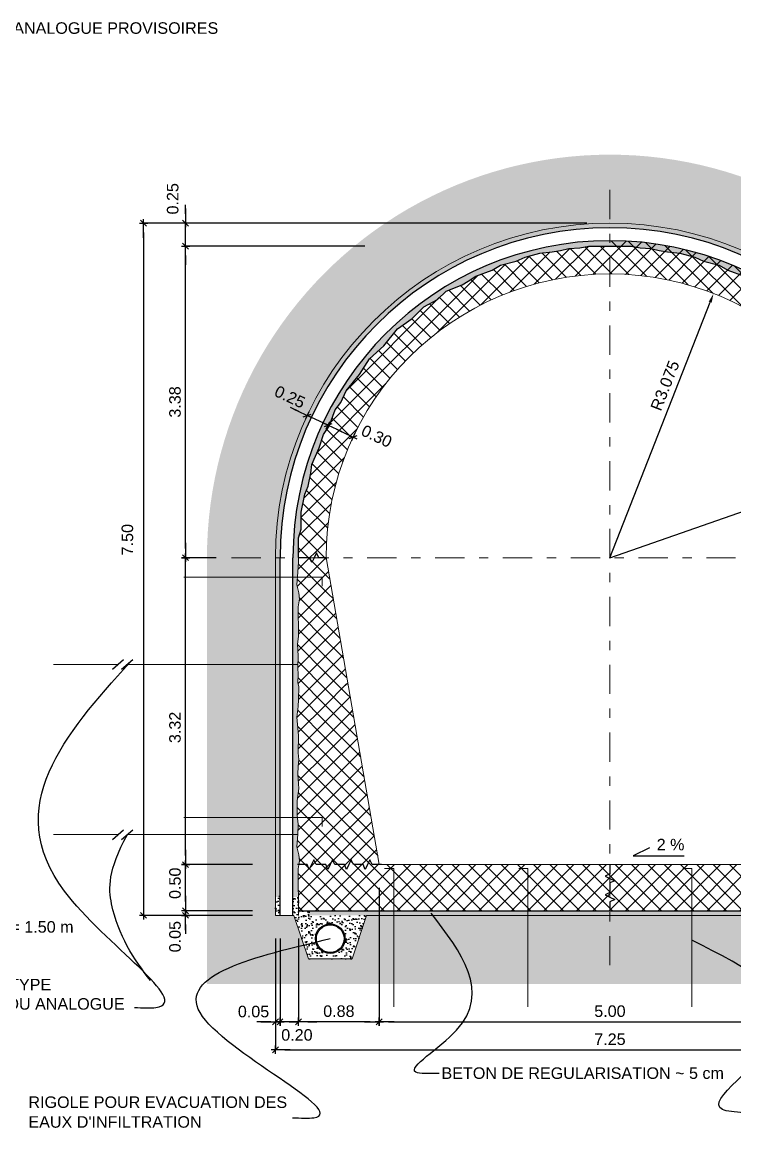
# Model space of a CAD drawing. Extents: x 67 to 63019, y 41 to 109009.
# Drawn here: x 218.21 to 225.94, y 118.81 to 130.79 of the extents above; entities that cross this region are included whole.
import ezdxf
from ezdxf.enums import TextEntityAlignment as Align

# ---------------------------------------------------------------- set-up
doc = ezdxf.new("R2010")
doc.units = 0
doc.header["$MEASUREMENT"] = 0
doc.header["$PDMODE"] = 67
doc.linetypes.add('TRATTOPUNTO2', pattern=[12.7, 6.35, -3.175, 0, -3.175])
for name, color, linetype in [('DIME', 6, 'Continuous'), ('LIN010CO', 2, 'Continuous'), ('LIN018CO', 6, 'Continuous'), ('LIN050CO', 3, 'Continuous'), ('TEXT035', 1, 'Continuous')]:
    doc.layers.add(name, color=color, linetype=linetype)
doc.styles.add('ARIAL', font='arial.ttf')
doc.linetypes.add('ROCCIA', pattern='A,0.25,[130,BERETTA.shx,S=0.1,R=0,X=0,Y=0],-0.2,0.25', length=0.7)
doc.dimstyles.new('50', dxfattribs={"dimscale": 0.5, "dimtxt": 0.25, "dimasz": 0.2, "dimexe": 0, "dimexo": 0.5, "dimgap": 0.1, "dimtad": 1, "dimzin": 4, "dimdsep": 46, "dimtxsty": 'ARIAL', "dimblk1": 'LINE', "dimblk2": 'LINE', "dimsah": 1, "dimcen": 2.5, "dimclrd": 256, "dimclre": 256, "dimclrt": 1, "dimadec": 0, "dimazin": 0, "dimtfac": 1, "dimtmove": 2, "dimatfit": 3, "dimldrblk": 'LINE', "dimfxl": 1, "dimtvp": 1, "dimtolj": 1, "dimtzin": 0, "dimarcsym": 0})
pattern_1 = [(37.50000000000001, (0, 0), (-0.002519734324384326, 0.07707295076052635), [0, -0.0608, 0, -0.068, 0, -0.065]), (7.499999999999999, (0, 0), (0.07079106821070909, 0.1128858426091896), [0, -0.0328, 0, -0.05480000000000001, 0, -0.021]), (327.5, (-0.0492, 0), (0.1245656744700598, 0.000226362141478571), [0, -0.02, 0, -0.07200000000000001, 0, -0.094]), (317.5, (-0.0492, 0), (0.1202450641828917, 0.03510702259736997), [0, -0.01, 0, -0.0472, 0, -0.05400000000000001])]
pattern_2 = [(45, (0, 0), (-0.08838834764831843, 0.08838834764831845), []), (135, (0, 0), (-0.08838834764831845, -0.08838834764831843), [])]

# ---------------------------------------------------------------- blocks, each defined once
blk = doc.blocks.new('LINE')
for p, q in [((-1.60001823273501, 0), (0.4500000000000171, 0)), ((0, 0.4500000000000171), (0, -0.4500000000000171))]:
    blk.add_line(p, q)
at = {"color": 3}
blk.add_line((-0.3181980515162763, -0.3181980515163474), (0.3181980515338978, 0.3181980515339689), dxfattribs=at)
blk = doc.blocks.new('*D26')
at = {"layer": 'Defpoints', "color": 0, "transparency": 16777216}
for p in [(219.985962890033, 124.9882903824102), (221.2938122994058, 124.9882903824102), (220.9601989514768, 121.6632903824163)]:
    blk.add_point(p, dxfattribs=at)
at = {"layer": 'DIME', "lineweight": -2, "transparency": 16777216}
blk.add_line((219.985962890033, 121.7632903824163), (219.985962890033, 124.8882903824102), dxfattribs=at)
at = {"layer": 'DIME', "lineweight": -2, "transparency": 16777216, "xscale": 0.1, "yscale": 0.1, "zscale": 0.1}
for p, rotation in [((219.985962890033, 124.9882903824102), 90), ((219.985962890033, 121.6632903824163), 270)]:
    blk.add_blockref('LINE', p, dxfattribs=dict(at, rotation=rotation))
at = {"layer": 'DIME', "color": 1, "transparency": 16777216, "insert": (219.8720986335527, 123.1497428882528), "char_height": 0.125, "attachment_point": 5, "rotation": 90, "style": 'ARIAL'}
blk.add_mtext('\\A1;3.32', dxfattribs=at)
blk = doc.blocks.new('*D27')
at = {"layer": 'Defpoints', "color": 0, "transparency": 16777216}
for p in [(224.5851989514767, 128.6132903824309), (219.5307786907874, 121.1132903824029), (220.9601989514768, 121.1132903824029)]:
    blk.add_point(p, dxfattribs=at)
at = {"layer": 'DIME', "lineweight": -2, "transparency": 16777216}
for p, q in [((224.3351989514767, 128.6132903824309), (219.5307786907874, 128.6132903824309)), ((219.5307786907874, 128.5132903824309), (219.5307786907874, 121.2132903824028)), ((220.7101989514768, 121.1132903824029), (219.5307786907874, 121.1132903824029))]:
    blk.add_line(p, q, dxfattribs=at)
at = {"layer": 'DIME', "lineweight": -2, "transparency": 16777216, "xscale": 0.1, "yscale": 0.1, "zscale": 0.1}
for p, rotation in [((219.5307786907874, 128.6132903824309), 90), ((219.5307786907874, 121.1132903824029), 270)]:
    blk.add_blockref('LINE', p, dxfattribs=dict(at, rotation=rotation))
at = {"layer": 'DIME', "color": 1, "transparency": 16777216, "insert": (219.3561881373609, 125.1838223997188), "char_height": 0.125, "attachment_point": 5, "rotation": 90, "style": 'ARIAL'}
blk.add_mtext('\\A1;7.50', dxfattribs=at)
blk = doc.blocks.new('*D28')
at = {"layer": 'Defpoints', "color": 0, "transparency": 16777216}
for p in [(220.9601989514768, 121.1632903824025), (219.985962890033, 121.1132903824029), (220.9601989514768, 121.1132903824029)]:
    blk.add_point(p, dxfattribs=at)
at = {"layer": 'DIME', "lineweight": -2, "transparency": 16777216}
for p, q in [((219.985962890033, 121.2632903824025), (219.985962890033, 121.3632903824025)), ((220.7101989514768, 121.1632903824025), (219.985962890033, 121.1632903824025)), ((219.985962890033, 121.1632903824025), (219.985962890033, 121.1132903824029)), ((220.7101989514768, 121.1132903824029), (219.985962890033, 121.1132903824029)), ((219.985962890033, 121.0132903824029), (219.985962890033, 120.9132903824028))]:
    blk.add_line(p, q, dxfattribs=at)
at = {"layer": 'DIME', "lineweight": -2, "transparency": 16777216, "xscale": 0.1, "yscale": 0.1, "zscale": 0.1}
for p, rotation in [((219.985962890033, 121.1632903824025), 270), ((219.985962890033, 121.1132903824029), 90)]:
    blk.add_blockref('LINE', p, dxfattribs=dict(at, rotation=rotation))
at = {"layer": 'DIME', "color": 1, "transparency": 16777216, "insert": (219.8720986335527, 120.8826661306243), "char_height": 0.125, "attachment_point": 5, "rotation": 90, "style": 'ARIAL'}
blk.add_mtext('\\A1;0.05', dxfattribs=at)
blk = doc.blocks.new('*D29')
at = {"layer": 'Defpoints', "color": 0, "transparency": 16777216}
for p in [(219.985962890033, 121.6632903824163), (220.9601989514768, 121.6632903824163), (220.9601989514768, 121.1632903824025)]:
    blk.add_point(p, dxfattribs=at)
at = {"layer": 'DIME', "lineweight": -2, "transparency": 16777216}
for p, q in [((220.7101989514768, 121.6632903824163), (219.985962890033, 121.6632903824163)), ((219.985962890033, 121.2632903824025), (219.985962890033, 121.5632903824163))]:
    blk.add_line(p, q, dxfattribs=at)
at = {"layer": 'DIME', "lineweight": -2, "transparency": 16777216, "xscale": 0.1, "yscale": 0.1, "zscale": 0.1}
for p, rotation in [((219.985962890033, 121.6632903824163), 90), ((219.985962890033, 121.1632903824025), 270)]:
    blk.add_blockref('LINE', p, dxfattribs=dict(at, rotation=rotation))
at = {"layer": 'DIME', "color": 1, "transparency": 16777216, "insert": (219.8720986335527, 121.4608389445217), "char_height": 0.125, "attachment_point": 5, "rotation": 90, "style": 'ARIAL'}
blk.add_mtext('\\A1;0.50', dxfattribs=at)
blk = doc.blocks.new('*D30')
at = {"layer": 'Defpoints', "color": 0, "transparency": 16777216}
for p in [(219.985962890033, 128.3633511093458), (222.1785440604229, 128.3633511093458), (220.5664334586605, 124.9882903824102)]:
    blk.add_point(p, dxfattribs=at)
at = {"layer": 'DIME', "lineweight": -2, "transparency": 16777216}
for p, q in [((221.9285440604229, 128.3633511093458), (219.985962890033, 128.3633511093458)), ((219.985962890033, 125.0882903824102), (219.985962890033, 128.2633511093458)), ((220.3164334586605, 124.9882903824102), (219.985962890033, 124.9882903824102))]:
    blk.add_line(p, q, dxfattribs=at)
at = {"layer": 'DIME', "lineweight": -2, "transparency": 16777216, "xscale": 0.1, "yscale": 0.1, "zscale": 0.1}
for p, rotation in [((219.985962890033, 128.3633511093458), 90), ((219.985962890033, 124.9882903824102), 270)]:
    blk.add_blockref('LINE', p, dxfattribs=dict(at, rotation=rotation))
at = {"layer": 'DIME', "color": 1, "transparency": 16777216, "insert": (219.8720986335527, 126.675820745878), "char_height": 0.125, "attachment_point": 5, "rotation": 90, "style": 'ARIAL'}
blk.add_mtext('\\A1;3.38', dxfattribs=at)
blk = doc.blocks.new('*D31')
at = {"layer": 'Defpoints', "color": 0, "transparency": 16777216}
for p in [(221.530385484209, 126.4231212714904), (221.8019244590773, 126.2955807480186), (221.8019244590775, 126.295580748019)]:
    blk.add_point(p, dxfattribs=at)
at = {"layer": 'DIME', "lineweight": -2, "transparency": 16777216}
blk.add_line((221.620898475832, 126.380607763667), (221.7114114674548, 126.338094255843), dxfattribs=at)
at = {"layer": 'DIME', "lineweight": -2, "transparency": 16777216, "xscale": 0.1, "yscale": 0.1, "zscale": 0.1}
for p, rotation in [((221.5303854842093, 126.423121271491), 154.8407862769283), ((221.8019244590775, 126.295580748019), 334.8407862769283)]:
    blk.add_blockref('LINE', p, dxfattribs=dict(at, rotation=rotation))
at = {"layer": 'DIME', "color": 1, "transparency": 16777216, "insert": (222.0571490026226, 126.304626199603), "char_height": 0.125, "attachment_point": 5, "rotation": 334.84078627692827, "style": 'ARIAL'}
blk.add_mtext('\\A1;0.30', dxfattribs=at)
blk = doc.blocks.new('*D32')
at = {"layer": 'Defpoints', "color": 0, "transparency": 16777216}
for p in [(221.304103005152, 126.5294050410502), (221.3041030051519, 126.5294050410499), (221.530385484208, 126.4231212714903)]:
    blk.add_point(p, dxfattribs=at)
at = {"layer": 'DIME', "lineweight": -2, "transparency": 16777216}
for p, q in [((221.2135900135291, 126.5719185488739), (221.1230770219064, 126.6144320566979)), ((221.5303854842079, 126.4231212714902), (221.3041030051518, 126.5294050410499)), ((221.6208984758307, 126.3806077636662), (221.7114114674534, 126.3380942558423))]:
    blk.add_line(p, q, dxfattribs=at)
at = {"layer": 'DIME', "lineweight": -2, "transparency": 16777216, "xscale": 0.1, "yscale": 0.1, "zscale": 0.1}
for p, rotation in [((221.3041030051518, 126.5294050410499), 334.8407862769283), ((221.5303854842079, 126.4231212714902), 154.8407862769283)]:
    blk.add_blockref('LINE', p, dxfattribs=dict(at, rotation=rotation))
at = {"layer": 'DIME', "color": 1, "transparency": 16777216, "insert": (221.1168138881725, 126.7308092458564), "char_height": 0.125, "attachment_point": 5, "rotation": 334.84078627692827, "style": 'ARIAL'}
blk.add_mtext('\\A1;0.25', dxfattribs=at)
blk = doc.blocks.new('*D33')
at = {"layer": 'Defpoints', "color": 0, "transparency": 16777216}
for p in [(220.9601989514768, 121.1132903824029), (228.2101989514767, 121.1132903824029), (228.2101989514767, 119.6569227144902)]:
    blk.add_point(p, dxfattribs=at)
at = {"layer": 'LIN018CO', "lineweight": -2, "transparency": 16777216}
for p, q in [((220.9601989514768, 120.8632903824029), (220.9601989514768, 119.6569227144902)), ((228.2101989514767, 120.8632903824029), (228.2101989514767, 119.6569227144902)), ((221.0601989514768, 119.6569227144902), (228.1101989514767, 119.6569227144902))]:
    blk.add_line(p, q, dxfattribs=at)
at = {"layer": 'LIN018CO', "lineweight": -2, "transparency": 16777216, "xscale": 0.1, "yscale": 0.1, "zscale": 0.1, "rotation": 180}
blk.add_blockref('LINE', (220.9601989514768, 119.6569227144902), dxfattribs=at)
at = {"layer": 'LIN018CO', "lineweight": -2, "transparency": 16777216, "xscale": 0.1, "yscale": 0.1, "zscale": 0.1}
blk.add_blockref('LINE', (228.2101989514767, 119.6569227144902), dxfattribs=at)
at = {"layer": 'LIN018CO', "color": 1, "lineweight": 0, "transparency": 16777216, "insert": (224.5851989514767, 119.7707443379554), "char_height": 0.125, "attachment_point": 5, "style": 'ARIAL'}
blk.add_mtext('\\A1;7.25', dxfattribs=at)
blk = doc.blocks.new('*D34')
at = {"layer": 'Defpoints', "color": 0, "transparency": 16777216}
for p in [(221.0101989514768, 121.1132903824028), (221.2102041675567, 121.1125681769215), (221.0101989514768, 119.9608666780154)]:
    blk.add_point(p, dxfattribs=at)
at = {"layer": 'DIME', "lineweight": -2, "transparency": 16777216}
for p, q in [((221.0101989514768, 120.8632903824028), (221.0101989514768, 119.9608666780154)), ((220.9101989514768, 119.9608666780154), (220.8101989514768, 119.9608666780154)), ((221.2102041675567, 119.9608666780154), (221.0101989514768, 119.9608666780154)), ((221.3102041675567, 119.9608666780154), (221.4102041675567, 119.9608666780154))]:
    blk.add_line(p, q, dxfattribs=at)
at = {"layer": 'DIME', "lineweight": -2, "transparency": 16777216, "xscale": 0.1, "yscale": 0.1, "zscale": 0.1}
blk.add_blockref('LINE', (221.0101989514768, 119.9608666780154), dxfattribs=at)
at = {"layer": 'DIME', "lineweight": -2, "transparency": 16777216, "xscale": 0.1, "yscale": 0.1, "zscale": 0.1, "rotation": 180}
blk.add_blockref('LINE', (221.2102041675567, 119.9608666780154), dxfattribs=at)
at = {"layer": 'DIME', "color": 1, "transparency": 16777216, "insert": (221.1928723470091, 119.8171492873731), "char_height": 0.125, "attachment_point": 5, "style": 'ARIAL'}
blk.add_mtext('\\A1;0.20', dxfattribs=at)
blk = doc.blocks.new('*D35')
at = {"layer": 'Defpoints', "color": 0, "transparency": 16777216}
for p in [(220.9601989514768, 121.1132903824029), (221.0101989514768, 121.1132903824028), (220.9601989514768, 119.9608666780154)]:
    blk.add_point(p, dxfattribs=at)
at = {"layer": 'DIME', "lineweight": -2, "transparency": 16777216}
for p, q in [((220.9601989514768, 120.8632903824029), (220.9601989514768, 119.9608666780154)), ((220.8601989514768, 119.9608666780154), (220.7601989514768, 119.9608666780154)), ((221.0101989514768, 119.9608666780154), (220.9601989514768, 119.9608666780154)), ((221.1101989514767, 119.9608666780154), (221.2101989514767, 119.9608666780154))]:
    blk.add_line(p, q, dxfattribs=at)
at = {"layer": 'DIME', "lineweight": -2, "transparency": 16777216, "xscale": 0.1, "yscale": 0.1, "zscale": 0.1}
blk.add_blockref('LINE', (220.9601989514768, 119.9608666780154), dxfattribs=at)
at = {"layer": 'DIME', "lineweight": -2, "transparency": 16777216, "xscale": 0.1, "yscale": 0.1, "zscale": 0.1, "rotation": 180}
blk.add_blockref('LINE', (221.0101989514768, 119.9608666780154), dxfattribs=at)
at = {"layer": 'DIME', "color": 1, "transparency": 16777216, "insert": (220.7227641670866, 120.0705074700847), "char_height": 0.125, "attachment_point": 5, "style": 'ARIAL'}
blk.add_mtext('\\A1;0.05', dxfattribs=at)
blk = doc.blocks.new('*D36')
at = {"layer": 'Defpoints', "color": 0, "transparency": 16777216}
for p in [(228.0091623743919, 126.1787102573233), (224.5851989514769, 124.9882903824323)]:
    blk.add_point(p, dxfattribs=at)
at = {"layer": 'DIME', "lineweight": -2, "transparency": 16777216}
blk.add_line((224.5851989514769, 124.9882903824323), (227.9147082110011, 126.1458710883608), dxfattribs=at)
at = {"layer": 'DIME', "transparency": 16777216}
blk.add_solid([(227.9092350161741, 126.1616134489259), (227.9201814058282, 126.1301287277957), (228.0091623743919, 126.1787102573233)], dxfattribs=at)
at = {"layer": 'DIME', "color": 1, "transparency": 16777216, "insert": (226.4187811846148, 125.7570287210373), "char_height": 0.125, "attachment_point": 5, "rotation": 19.171186639742302, "style": 'ARIAL'}
blk.add_mtext('\\A1;R3.625', dxfattribs=at)
blk = doc.blocks.new('*D37')
at = {"layer": 'Defpoints', "color": 0, "transparency": 16777216}
for p in [(225.7085155106217, 127.8507691872346), (224.5851989514768, 124.9882903824322)]:
    blk.add_point(p, dxfattribs=at)
at = {"layer": 'DIME', "lineweight": -2, "transparency": 16777216}
blk.add_line((224.5851989514768, 124.9882903824322), (225.6719848908121, 127.757680445615), dxfattribs=at)
at = {"layer": 'DIME', "transparency": 16777216}
blk.add_solid([(225.6564701005422, 127.7637688822499), (225.6874996810821, 127.7515920089801), (225.7085155106217, 127.8507691872346)], dxfattribs=at)
at = {"layer": 'DIME', "color": 1, "transparency": 16777216, "insert": (225.1819092219017, 126.8531880230969), "char_height": 0.125, "attachment_point": 5, "rotation": 68.57357213134796, "style": 'ARIAL'}
blk.add_mtext('\\A1;R3.075', dxfattribs=at)
blk = doc.blocks.new('*D47')
at = {"layer": 'Defpoints', "color": 0, "transparency": 16777216}
for p in [(219.985962890033, 128.6132903824309), (224.5851989514767, 128.6132903824309), (221.9285440604229, 128.3633511093458)]:
    blk.add_point(p, dxfattribs=at)
at = {"layer": 'DIME', "lineweight": -2, "transparency": 16777216}
for p, q in [((219.985962890033, 128.7132903824309), (219.985962890033, 128.8132903824309)), ((219.985962890033, 128.3633511093458), (219.985962890033, 128.6132903824309)), ((219.985962890033, 128.2633511093458), (219.985962890033, 128.1633511093458))]:
    blk.add_line(p, q, dxfattribs=at)
at = {"layer": 'DIME', "lineweight": -2, "transparency": 16777216, "xscale": 0.1, "yscale": 0.1, "zscale": 0.1}
for p, rotation in [((219.985962890033, 128.6132903824309), 270), ((219.985962890033, 128.3633511093458), 90)]:
    blk.add_blockref('LINE', p, dxfattribs=dict(at, rotation=rotation))
at = {"layer": 'DIME', "color": 1, "transparency": 16777216, "insert": (219.8471412665677, 128.8773026381971), "char_height": 0.125, "attachment_point": 5, "rotation": 90, "style": 'ARIAL'}
blk.add_mtext('\\A1;0.25', dxfattribs=at)
blk = doc.blocks.new('*D55')
at = {"layer": 'Defpoints', "color": 0, "transparency": 16777216}
for p in [(222.085198951211, 121.6632903825445), (227.0851989512382, 121.1132903824031), (227.0851989512382, 119.9608666778918)]:
    blk.add_point(p, dxfattribs=at)
at = {"layer": 'LIN018CO', "lineweight": -2, "transparency": 16777216}
for p, q in [((222.085198951211, 121.4132903825445), (222.085198951211, 119.9608666778918)), ((227.0851989512382, 120.8632903824031), (227.0851989512382, 119.9608666778918)), ((222.185198951211, 119.9608666778918), (226.9851989512382, 119.9608666778918))]:
    blk.add_line(p, q, dxfattribs=at)
at = {"layer": 'LIN018CO', "lineweight": -2, "transparency": 16777216, "xscale": 0.1, "yscale": 0.1, "zscale": 0.1, "rotation": 180}
blk.add_blockref('LINE', (222.085198951211, 119.9608666778918), dxfattribs=at)
at = {"layer": 'LIN018CO', "lineweight": -2, "transparency": 16777216, "xscale": 0.1, "yscale": 0.1, "zscale": 0.1}
blk.add_blockref('LINE', (227.0851989512382, 119.9608666778918), dxfattribs=at)
at = {"layer": 'LIN018CO', "color": 1, "lineweight": 0, "transparency": 16777216, "insert": (224.5851989512246, 120.0746883013571), "char_height": 0.125, "attachment_point": 5, "style": 'ARIAL'}
blk.add_mtext('\\A1;5.00', dxfattribs=at)
blk = doc.blocks.new('*D57')
at = {"layer": 'Defpoints', "color": 0, "transparency": 16777216}
for p in [(221.2102041675567, 121.1125681769215), (222.085198951092, 121.1132903820498), (221.2102041677194, 119.9608666778918)]:
    blk.add_point(p, dxfattribs=at)
at = {"layer": 'LIN018CO', "lineweight": -2, "transparency": 16777216}
for p, q in [((221.210204167592, 120.8625681769215), (221.2102041677194, 119.9608666778918)), ((222.0851989511273, 120.8632903820498), (222.0851989512549, 119.9608666780154)), ((221.9851989512549, 119.9608666780013), (221.3102041677194, 119.9608666779059))]:
    blk.add_line(p, q, dxfattribs=at)
at = {"layer": 'LIN018CO', "lineweight": -2, "transparency": 16777216, "xscale": 0.1, "yscale": 0.1, "zscale": 0.1}
for p, rotation in [((221.2102041677194, 119.9608666778918), 180.0000000080967), ((222.0851989512549, 119.9608666780154), 8.096643355770539e-09)]:
    blk.add_blockref('LINE', p, dxfattribs=dict(at, rotation=rotation))
at = {"layer": 'LIN018CO', "color": 1, "lineweight": 0, "transparency": 16777216, "insert": (221.6477015594711, 120.0746883014188), "char_height": 0.125, "attachment_point": 5, "rotation": 8.09662355263314e-09, "style": 'ARIAL'}
blk.add_mtext('\\A1;0.88', dxfattribs=at)

msp = doc.modelspace()

# ---------------------------------------------------------------- hatches: boundary and pattern name
h = msp.add_hatch()
h.set_pattern_fill('AR-SAND', color=256, scale=0.04, style=0)
h.set_pattern_definition(pattern_1)
edge = h.paths.add_edge_path()
edge.add_line((224.5851989514767, 128.6132903824309), (224.5851989514767, 128.5632903824309))
edge.add_arc((224.5851989514767, 124.9882903824309), 3.574999999999962, 54.77655106562429, 90, ccw=False)
edge.add_spline(control_points=[(226.6471398807917, 127.908739766347), (226.6657746332318, 127.9159475781337), (226.6843366463598, 127.9231876665383), (226.7027759103092, 127.930482222441)], knot_values=[1.541236087669808, 1.541236087669808, 1.541236087669808, 1.541236087669808, 1.587232518013131, 1.587232518013131, 1.587232518013131, 1.587232518013131], degree=3, periodic=0)
edge.add_arc((224.5851989514768, 124.9882903824309), 3.624999999999972, 54.25638921708495, 90.00000000000091)
h.paths.add_polyline_path([(224.5851989514767, 128.5632903824309), (224.5851989514767, 128.6132903824309, 0.4142135623730928), (220.9601989514768, 124.9882903824309), (221.0101989514768, 124.9882903824309, -0.4142135623730974)])
edge = h.paths.add_edge_path()
edge.add_spline(control_points=[(226.7027759103092, 127.930482222441), (226.6843366463598, 127.9231876665383), (226.6657746332318, 127.9159475781337), (226.6471398807917, 127.908739766347)], knot_values=[1.541236087669808, 1.541236087669808, 1.541236087669808, 1.541236087669808, 1.587232518013131, 1.587232518013131, 1.587232518013131, 1.587232518013131], degree=3, periodic=0)
edge.add_arc((224.5851989514767, 124.9882903824309), 3.57499999999996, -5.115907697472721e-13, 54.77655106562429, ccw=False)
edge.add_line((228.1601989514767, 124.9882903824309), (228.2101989514767, 124.9882903824309))
edge.add_arc((224.5851989514767, 124.9882903824309), 3.624999999999972, 0, 54.25638921708446)
h = msp.add_hatch()
h.set_pattern_fill('AR-SAND', color=256, scale=0.04, style=0)
h.set_pattern_definition(pattern_1)
h.paths.add_polyline_path([(224.5851989514767, 128.4232903824309), (224.5851989514767, 128.3633511093458), (224.6960241764688, 128.3657939806945), (224.8140820040599, 128.3657939806945), (224.912044222831, 128.346842539906), (225.0301039129225, 128.3377653277513), (225.1197469991695, 128.3153652865285), (225.2096916830602, 128.3011702407342), (225.3440063665242, 128.2883844752327), (225.5054127529464, 128.2433622665118), (225.6009425049787, 128.2012368730138), (225.7702276883188, 128.1564227069738), (225.8620803944688, 128.1026034854808), (226.0386257209671, 128.0397953442947), (226.1205790439312, 127.9839444832926), (226.1858431955069, 127.9460672617498), (226.3606456173956, 127.8755076660914), (226.4552864371531, 127.7874355812127), (226.6019689070567, 127.7053326057753), (226.7275154571968, 127.5798456504927), (226.8874846556117, 127.4691504648446), (227.0354983082563, 127.2842215655348), (227.1903364287516, 127.1415954788851), (227.2997464021052, 126.9728721614124), (227.4438358938567, 126.7975420733353), (227.5004361220805, 126.6693492121422), (227.5613718276875, 126.5901707259246), (227.6293913031381, 126.4128131880584), (227.6901878228894, 126.3247000141412), (227.7379271704442, 126.1781415812051), (227.815637665047, 125.9969038191794), (227.8276869714984, 125.9045681601473), (227.8552818592292, 125.7620621776645), (227.8922673617421, 125.6767518329838), (227.9303384840326, 125.4826810901996), (227.9330452495339, 125.2960116933294), (227.9590508590977, 125.2035916001408), (227.9602025280675, 124.9882903824309), (228.0201989514767, 124.9882903824309, 0.4142135623730974)])
h.paths.add_polyline_path([(224.5851989514767, 128.4232903824309, 0.4142135623730974), (221.1501989514768, 124.9882903824309), (221.2101953748859, 124.9882903824309), (221.2113470438557, 125.2035916001407), (221.2373526534195, 125.296011693329), (221.2400594189208, 125.4826810901991), (221.2781305412112, 125.6767518329837), (221.3151160437243, 125.7620621776647), (221.3427109314549, 125.9045681601476), (221.3547602379064, 125.9969038191795), (221.4324707325094, 126.1781415812056), (221.480210080064, 126.3247000141413), (221.5410065998153, 126.4128131880586), (221.6090260752659, 126.5901707259247), (221.669961780873, 126.6693492121422), (221.7265620090967, 126.7975420733352), (221.8706515008481, 126.9728721614121), (221.9800614742018, 127.141595478885), (222.134899594697, 127.284221565535), (222.2829132473418, 127.4691504648447), (222.4428824457566, 127.5798456504927), (222.5684289958969, 127.7053326057754), (222.7151114658002, 127.7874355812127), (222.8097522855578, 127.8755076660914), (222.9845547074464, 127.9460672617498), (223.0498188590226, 127.9839444832925), (223.1317721819863, 128.0397953442947), (223.3083175084846, 128.1026034854807), (223.4001702146346, 128.1564227069738), (223.5694553979747, 128.2012368730138), (223.6649851500071, 128.2433622665117), (223.8263915364295, 128.2883844752327), (223.960706219893, 128.3011702407341), (224.0506509037842, 128.3153652865285), (224.1402939900307, 128.3377653277513), (224.2583536801223, 128.346842539906), (224.3563158988933, 128.3657939806945), (224.4743737264854, 128.3657939806945), (224.5851989514767, 128.3633511093458)])
h = msp.add_hatch()
h.set_pattern_fill('AR-SAND', color=256, scale=0.04, style=0)
h.set_pattern_definition([(37.50000000000001, (-0.09999999999999432, 0), (-0.002519734324384326, 0.07707295076052635), [0, -0.0608, 0, -0.068, 0, -0.065]), (7.499999999999999, (-0.09999999999999432, 0), (0.07079106821070909, 0.1128858426091896), [0, -0.0328, 0, -0.05480000000000001, 0, -0.021]), (327.5, (-0.1491999999999943, 0), (0.1245656744700598, 0.0002263621414785799), [0, -0.02, 0, -0.07200000000000001, 0, -0.094]), (317.5, (-0.1491999999999943, 0), (0.1202450641828917, 0.03510702259736997), [0, -0.01, 0, -0.0472, 0, -0.05400000000000001])])
h.paths.add_polyline_path([(221.0101989514767, 124.9882903824309), (220.9601989514768, 124.9882903824309), (220.9601989514768, 123.8330542941809), (221.0101989514768, 123.8330542941809)])
h.paths.add_polyline_path([(220.9601989514768, 123.4218633162022), (221.0101989514768, 123.4218633162022), (221.0101989514768, 123.8330542941809), (220.9601989514768, 123.8330542941809)])
h.paths.add_polyline_path([(221.0101989514768, 123.4218633162022), (220.9601989514768, 123.4218633162022), (220.9601989514768, 123.3218633162022), (221.0101989514768, 123.3218633162022)])
h.paths.add_polyline_path([(221.0101989514768, 123.3218633162022), (220.9601989514768, 123.3218633162022), (220.9601989514768, 121.9882903824072), (221.0101989514768, 121.9882903824079)])
h.paths.add_polyline_path([(221.0101989514768, 121.9882903824079), (220.9601989514768, 121.9882903824072), (220.9601989514768, 121.3132903824229), (221.0101989514768, 121.3132903824229)])
h.paths.add_polyline_path([(221.2022306619418, 121.9931840098539), (221.2078814141338, 122.100530633028), (221.1962464445024, 122.1994115997988), (221.1962464445024, 122.3558822944874), (221.2136804611618, 122.4895234751766), (221.202008663581, 122.6412318736243), (221.2081732670651, 122.7306051777019), (221.2137707748792, 122.8005613635954), (221.2080051399319, 122.8726211218911), (221.2109469632792, 123.0638974016189), (221.1929995794284, 123.2612885876552), (221.200971984014, 123.3218633162022), (221.1501989514768, 123.3218633162022), (221.1501989514767, 121.3132903824229), (221.2101989514768, 121.3132903824229), (221.2080126518016, 121.616000017258), (221.219567948442, 121.7055376445506), (221.2144199848157, 121.7698776553192), (221.1928765565094, 121.8560315233854)])
h.paths.add_polyline_path([(221.2099062169702, 123.4218633162022), (221.1501989514768, 123.4218633162022), (221.1501989514768, 123.3218633162022), (221.200971984014, 123.3218633162022), (221.2081616281782, 123.3764905919406)])
h.paths.add_polyline_path([(221.2149512546589, 123.5900115605282), (221.2035363910343, 123.6375701563555), (221.2075329054589, 123.7194747179151), (221.2037907236093, 123.7980354809873), (221.207535302953, 123.9253137904626), (221.1980877465636, 124.0499841990381), (221.2101989514767, 124.1335566017702), (221.2101989514768, 124.1521911360188), (221.2080126518016, 124.4549007708502), (221.219567948442, 124.5444383981423), (221.2144199848156, 124.6087784089108), (221.1928765565094, 124.6949322769771), (221.2022306619419, 124.8320847634417), (221.2101989514767, 124.9394313866195), (221.2101989514768, 124.9882903824309), (221.1501989514768, 124.9882903824309), (221.1501989514768, 123.4218633162022), (221.2099062169703, 123.4218633162022), (221.2110090096668, 123.4505444066527)])
h = msp.add_hatch()
h.set_pattern_fill('AR-SAND', color=256, scale=0.04, style=0)
h.set_pattern_definition(pattern_1)
h.paths.add_polyline_path([(221.3573599648481, 121.1632903824229), (221.211282316238, 121.1632903824229), (221.2116434378251, 121.1132903824229), (221.357359964848, 121.1132903824229)])
h.paths.add_polyline_path([(221.2099716677369, 121.3447595257718), (221.1501989514768, 121.3447595257718), (221.1501989514768, 121.1132903824229), (221.211643437825, 121.1132903824229)])
h.paths.add_polyline_path([(221.0101989514768, 121.3447595257718), (220.9601989514768, 121.3447595257718), (220.9601989514768, 121.1132903824229), (221.0101989514768, 121.1132903824229)])
h = msp.add_hatch()
h.set_pattern_fill('AR-SAND', color=256, scale=0.04, style=0)
h.set_pattern_definition([(37.50000000000001, (0, -0.2000000000000028), (-0.002519734324384326, 0.07707295076052635), [0, -0.0608, 0, -0.068, 0, -0.065]), (7.499999999999999, (0, -0.2000000000000028), (0.07079106821070909, 0.1128858426091896), [0, -0.0328, 0, -0.05480000000000001, 0, -0.021]), (327.5, (-0.0492, -0.2000000000000028), (0.1245656744700598, 0.000226362141478571), [0, -0.02, 0, -0.07200000000000001, 0, -0.094]), (317.5, (-0.0492, -0.2000000000000028), (0.1202450641828917, 0.03510702259736997), [0, -0.01, 0, -0.0472, 0, -0.05400000000000001])])
h.paths.add_polyline_path([(224.5851989514767, 121.1632903824229), (221.3098378298897, 121.1632903824229), (221.3101989514767, 121.1132903824229), (224.5851989514767, 121.1132903824229)])
h.paths.add_polyline_path([(227.8605600730639, 121.1632903824229), (224.5851989514767, 121.1632903824229), (224.5851989514767, 121.1132903824229), (227.8601989514768, 121.1132903824229)])
h = msp.add_hatch()
h.set_pattern_fill('AR-SAND', color=256, scale=0.04, style=0)
h.set_pattern_definition([(37.50000000000001, (25.99016884839571, -0.2000000000002302), (-0.002519734324384326, 0.07707295076052635), [0, -0.0608, 0, -0.068, 0, -0.065]), (7.499999999999999, (25.99016884839571, -0.2000000000002302), (0.07079106821070909, 0.1128858426091896), [0, -0.0328, 0, -0.05480000000000001, 0, -0.021]), (327.5, (25.9409688483957, -0.2000000000002302), (0.1245656744700598, 0.000226362141478571), [0, -0.02, 0, -0.07200000000000001, 0, -0.094]), (317.5, (25.9409688483957, -0.2000000000002302), (0.1202450641828917, 0.03510702259736997), [0, -0.01, 0, -0.0472, 0, -0.05400000000000001])])
h.paths.add_polyline_path([(221.947675414995, 121.1132903824028), (221.1601989514855, 121.1132903824028), (221.3175998755231, 120.6414495331425), (221.7902744909573, 120.6414495331425)])
h.paths.add_polyline_path([(221.7139371832402, 120.8612951323968, -1), (221.3939371832402, 120.8612951323968, -1)], flags=16)
at = {"layer": 'LIN010CO'}
h = msp.add_hatch(dxfattribs=at)
h.set_pattern_fill('AR-CONC', color=256, scale=0.05, style=0)
h.set_pattern_definition([(50, (0, 0), (0.3586300913003768, -0.03137606749129756), [0.03750000000000001, -0.4125]), (355, (0, 0), (-0.06937566680650001, 0.376096066850006), [0.03, -0.33]), (100.4514, (0.02988584, -0.00261467), (0.2892546908570108, 0.3447197710304768), [0.03187009500000001, -0.350571056]), (46.18420000000001, (0, 0.1), (0.5336205243128223, -0.08275950716450904), [0.05625, -0.61875]), (96.6356, (0.0444683725, 0.0931033465), (0.4673313527743517, 0.4870589354502209), [0.047805144, -0.5258565000000001]), (351.1842, (0, 0.1), (0.4673309725668136, 0.4870593004626623), [0.04500000000000001, -0.4950000000000001]), (21, (0.05, 0.07500000000000001), (0.2984535260592309, -0.2013094453326694), [0.03750000000000001, -0.4125]), (326.0000000000001, (0.05, 0.07500000000000001), (0.1216576659607909, 0.3625750225234265), [0.03, -0.33]), (71.4514, (0.0748711165, 0.05822419700000001), (0.420111314290745, 0.1612652483549762), [0.03187009500000001, -0.350571056]), (37.50000000000001, (0, 0), (0.006079927658645335, 0.1664469269156558), [0, -0.326, 0, -0.335, 0, -0.33125]), (7.499999999999999, (0, 0), (0.1315347687210743, 0.1972058559411801), [0, -0.191, 0, -0.3185, 0, -0.12625]), (327.5, (-0.1115, 0), (0.2669112180862045, -0.0112774358671899), [0, -0.125, 0, -0.39, 0, -0.5175]), (317.5, (-0.1615, 0), (0.2915930846711931, 0.05005249116615882), [0, -0.1625, 0, -0.259, 0, -0.3675])])
edge = h.paths.add_edge_path()
edge.add_arc((224.5851989514767, 124.9882903824309), 4.36720912044305, 1.864398923887707e-13, 180.0000000000002)
edge.add_line((220.2179898310337, 124.9882903824309), (220.2179898310337, 120.37108126198))
edge.add_line((220.2179898310337, 120.37108126198), (228.9524080719198, 120.3710812619823))
edge.add_line((228.9524080719198, 120.3710812619823), (228.9524080719198, 124.9882903824309))
edge = h.paths.add_edge_path(flags=16)
edge.add_arc((224.5851989514767, 124.9882903824309), 3.624999999999972, 0, 180)
edge.add_line((220.9601989514768, 124.9882903824309), (220.9601989514768, 121.1132903824229))
edge.add_line((220.9601989514768, 121.1132903824229), (221.1601989514787, 121.1132903824229))
edge.add_line((221.1601989514787, 121.1132903824229), (221.3175998755231, 120.6414495331425))
edge.add_line((221.3175998755231, 120.6414495331425), (221.7902744909572, 120.6414495331425))
edge.add_line((221.7902744909572, 120.6414495331425), (221.9476754149948, 121.1132903824023))
edge.add_line((221.9476754149948, 121.1132903824023), (228.2101989514767, 121.1132903824229))
edge.add_line((228.2101989514767, 121.1132903824229), (228.2101989514767, 124.9882903824309))
h = msp.add_hatch(dxfattribs=at)
h.set_pattern_fill('ANSI37', color=256, style=0)
h.set_pattern_definition(pattern_2)
h.paths.add_polyline_path([(224.5851989514767, 128.4232903824309), (224.5851989514767, 128.0632903824309, -0.4142135623731005), (227.6601989514768, 124.988290382431), (227.6601989514768, 121.6632903824229), (224.5851989514767, 121.6632903824229), (224.5851989514768, 121.1632903824229), (227.9591155867155, 121.1632903824229), (227.962385251152, 121.6160000172582), (227.9508299545116, 121.7055376445506), (227.9559779181379, 121.769877655319), (227.9775213464442, 121.8560315233856), (227.9681672410118, 121.9931840098521), (227.9625164888198, 122.100530633028), (227.974151458451, 122.1994115997982), (227.9741514584511, 122.3558822944876), (227.9567174417917, 122.4895234751767), (227.9683892393726, 122.6412318736244), (227.9622246358888, 122.7306051776978), (227.9566271280744, 122.8005613635951), (227.9623927630217, 122.8726211218913), (227.9594509396743, 123.0638974016189), (227.9773983235252, 123.2612885876549), (227.9622362747753, 123.3764905919404), (227.9593888932867, 123.4505444066553), (227.9554466482946, 123.590011560528), (227.9668615119192, 123.6375701563555), (227.9628649974946, 123.7194747179153), (227.9666071793442, 123.7980354809877), (227.9655769116964, 123.8330542941811), (228.0201989514768, 123.8330542941811), (228.0201989514768, 124.9882903824309, 0.414213562373095)])
h.paths.add_polyline_path([(224.5851989514767, 121.6632903824229), (221.5101989514768, 121.6632903824229), (221.5101989514768, 124.9882903824309), (221.2101989514767, 124.9882903824309), (221.2101989514768, 124.9394313866197), (221.2022306619422, 124.832084763449), (221.1928765565094, 124.6949322769771), (221.2144199848156, 124.6087784089109), (221.219567948442, 124.5444383981425), (221.2080126518016, 124.4549007708499), (221.2101989514767, 124.1521911360194), (221.2101989514767, 124.1335566017705), (221.1980877465636, 124.049984199038), (221.2075353029529, 123.9253137904628), (221.2037907236094, 123.7980354809879), (221.2075329054589, 123.7194747179149), (221.2035363910343, 123.6375701563553), (221.214951254659, 123.590011560528), (221.2110090096669, 123.4505444066517), (221.2081616281783, 123.3764905919406), (221.1929995794284, 123.2612885876552), (221.2109469632792, 123.0638974016188), (221.2080051399319, 122.8726211218913), (221.2137707748791, 122.8005613635954), (221.2081732670652, 122.730605177703), (221.202008663581, 122.6412318736241), (221.2136804611618, 122.4895234751764), (221.1962464445025, 122.3558822944869), (221.1962464445024, 122.1994115997983), (221.2078814141338, 122.1005306330279), (221.2019730602101, 121.9882903824089), (221.201896905637, 121.9882903824089), (221.1928765565093, 121.8560315233854), (221.2144199848156, 121.7698776553192), (221.219567948442, 121.7055376445508), (221.2080126518016, 121.616000017258), (221.211282316238, 121.1632903824229), (224.5851989514767, 121.1632903824229)])
h.paths.add_polyline_path([(224.5851989514767, 128.0632903824309), (224.5851989514767, 128.3633511093458), (224.4743737264839, 128.3657939806945), (224.3563158988932, 128.3657939806944), (224.2583536801223, 128.346842539906), (224.1402939900308, 128.3377653277513), (224.0506509037842, 128.3153652865285), (223.9607062198925, 128.3011702407341), (223.8263915364296, 128.2883844752327), (223.6649851500073, 128.2433622665118), (223.5694553979747, 128.2012368730138), (223.4001702146347, 128.1564227069738), (223.3083175084846, 128.1026034854808), (223.1317721819863, 128.0397953442947), (223.0498188590228, 127.9839444832926), (222.9845547074464, 127.9460672617498), (222.8097522855578, 127.8755076660914), (222.7151114658003, 127.7874355812128), (222.5684289958968, 127.7053326057754), (222.4428824457565, 127.5798456504927), (222.2829132473418, 127.4691504648446), (222.134899594697, 127.284221565535), (221.9800614742017, 127.141595478885), (221.870651500848, 126.9728721614121), (221.7265620090967, 126.7975420733353), (221.6699617808729, 126.6693492121421), (221.6090260752659, 126.5901707259247), (221.5410065998154, 126.4128131880587), (221.480210080064, 126.3247000141413), (221.4324707325093, 126.1781415812057), (221.3547602379064, 125.9969038191793), (221.342710931455, 125.9045681601469), (221.3151160437243, 125.7620621776645), (221.2781305412112, 125.6767518329837), (221.2400594189209, 125.4826810901991), (221.2373526534195, 125.2960116933291), (221.2113470438557, 125.2035916001409), (221.2101989514767, 124.9889590158534), (221.2101989514767, 124.9882903824309), (221.5101989514768, 124.9882903824309, -0.4142135623730923)])
h = msp.add_hatch(dxfattribs=at)
h.set_pattern_fill('ANSI37', color=256, style=0)
h.set_pattern_definition(pattern_2)
h.paths.add_polyline_path([(227.6601989514768, 124.988290382431, -0.04682222421771454), (227.6065035558588, 124.4161509872309), (227.0851989514765, 121.6632903824229), (227.6601989514768, 121.6632903824229)])
h.paths.add_polyline_path([(221.5638943470938, 124.4161509872354, -0.04682222421733011), (221.5101989514768, 124.9882903824308), (221.5101989514767, 121.6632903824229), (222.0851989514724, 121.6632903824229)])
h = msp.add_hatch(dxfattribs=at)
h.set_pattern_fill('ANSI37', color=256, style=0)
h.set_pattern_definition(pattern_2)
h.paths.add_polyline_path([(221.5105163916464, 124.9882903824706), (221.5101989514768, 124.98829038247, 0.04682222422053073), (221.5638943470939, 124.4161509872353), (222.0851989514768, 121.6632903824015)])

# ---------------------------------------------------------------- linework, layer by layer
for p, q in [((221.0101989514768, 121.1132903824229), (221.0101989514768, 124.9882903824309)), ((221.1501989514768, 121.1132903824229), (221.1501989514768, 124.9882903824309)), ((219.1927877365527, 123.7814786900184), (219.3146303222623, 123.8846298983433)), ((219.2927877365527, 123.7814786900184), (219.4146303222623, 123.8846298983433)), ((219.1927877365527, 121.9367147782223), (219.3146303222623, 122.0398659865471)), ((219.2927877365528, 121.9367147782235), (219.4146303222624, 122.0398659865484)), ((221.2098378298897, 121.1632903824229), (227.9605600730639, 121.1632903824229))]:
    msp.add_line(p, q)
at = {"flags": 128}
for points in [[(228.1601989514767, 124.9882903824309, 1), (221.0101989514768, 124.9882903824309, 1)], [(228.0201989514767, 124.9882903824309, 1), (221.1501989514768, 124.9882903824309, 1)]]:
    msp.add_lwpolyline(points, format="xyb", dxfattribs=at)
at = {"layer": 'LIN010CO'}
msp.add_circle((221.5539371832402, 120.8612951323968), 0.15, dxfattribs=at)
at = {"layer": 'LIN018CO', "linetype": 'TRATTOPUNTO2', "lineweight": 0, "ltscale": 0.05}
for p, q in [((224.5851989514767, 120.5721032000475), (224.5851989514767, 128.9730797988649)), ((220.4852303279918, 124.9882903824309), (228.6851675749617, 124.9882903824309))]:
    msp.add_line(p, q, dxfattribs=at)
at = {"layer": 'LIN018CO', "linetype": 'Continuous', "lineweight": 0}
msp.add_line((221.3101989514767, 124.9882903824322), (221.5101989514913, 124.9882903824322), dxfattribs=at)
at = {"layer": 'LIN018CO', "color": 1, "lineweight": 0}
for p, q in [((219.2537090294075, 123.8330542941809), (218.5537090294075, 123.8330542941809)), ((221.2048209912572, 123.8330542941809), (219.3537090294075, 123.8330542941809)), ((219.2537090294075, 121.9882903823847), (218.5537090294075, 121.9882903823763)), ((221.201896905637, 121.988290382409), (219.3537090294076, 121.9882903823859))]:
    msp.add_line(p, q, dxfattribs=at)
at = {"layer": 'LIN018CO'}
for p, q in [((225.013953345982, 121.8433644579751), (224.8352741815758, 121.7596272947924)), ((224.8352741815759, 121.7596272947925), (225.3883301449709, 121.7596272947931))]:
    msp.add_line(p, q, dxfattribs=at)
at = {"layer": 'LIN018CO', "flags": 128}
msp.add_lwpolyline([(221.2102025280165, 124.9896276397235), (221.2113470438557, 125.2035916001407), (221.2373526534195, 125.2960116933292), (221.2400594189208, 125.4826810901993), (221.2781305412113, 125.6767518329838), (221.3151160437243, 125.7620621776646), (221.342710931455, 125.9045681601473), (221.3547602379064, 125.9969038191794), (221.4324707325093, 126.1781415812056), (221.480210080064, 126.3247000141413), (221.5410065998154, 126.4128131880586), (221.6090260752659, 126.5901707259247), (221.6699617808729, 126.6693492121421), (221.7265620090967, 126.7975420733353), (221.8706515008481, 126.9728721614122), (221.9800614742018, 127.141595478885), (222.1348995946971, 127.284221565535), (222.2829132473418, 127.4691504648446), (222.4428824457565, 127.5798456504927), (222.5684289958968, 127.7053326057754), (222.7151114658002, 127.7874355812127), (222.8097522855578, 127.8755076660914), (222.9845547074465, 127.9460672617498), (223.0498188590226, 127.9839444832925), (223.1317721819863, 128.0397953442947), (223.3083175084846, 128.1026034854808), (223.4001702146346, 128.1564227069738), (223.5694553979747, 128.2012368730138), (223.6649851500072, 128.2433622665118), (223.8263915364295, 128.2883844752327), (223.9607062198927, 128.3011702407341), (224.0506509037843, 128.3153652865285), (224.1402939900307, 128.3377653277513), (224.2583536801223, 128.346842539906), (224.3563158988933, 128.3657939806945), (224.4743737264852, 128.3657939806945), (224.5851989514767, 128.3633511093458), (224.6960241764683, 128.3657939806945), (224.8140820040601, 128.3657939806945), (224.9120442228311, 128.346842539906), (225.0301039129227, 128.3377653277513), (225.1197469991691, 128.3153652865285), (225.2096916830607, 128.3011702407341), (225.3440063665239, 128.2883844752327), (225.5054127529463, 128.2433622665118), (225.6009425049788, 128.2012368730138), (225.7702276883188, 128.1564227069738), (225.8620803944688, 128.1026034854808), (226.0386257209671, 128.0397953442947)], dxfattribs=at)
at = {"layer": 'LIN018CO', "lineweight": 0, "flags": 128}
for points in [[(221.2101989514767, 124.1521911360147), (221.2080126518016, 124.45490077085), (221.219567948442, 124.5444383981424), (221.2144199848156, 124.6087784089109), (221.1928765565094, 124.6949322769772), (221.2022306619417, 124.8320847634454), (221.2101989514767, 124.9394313866197), (221.2101989514767, 124.9882903824309)], [(221.2116434378251, 121.1132903824229), (221.2080126518016, 121.6160000172582), (221.219567948442, 121.7055376445507), (221.2144199848156, 121.7698776553192), (221.1928765565094, 121.8560315233854), (221.2022306619417, 121.9931840098536), (221.2078814141338, 122.1005306330279), (221.1962464445025, 122.1994115997984), (221.1962464445025, 122.3558822944874), (221.2136804611618, 122.4895234751766), (221.202008663581, 122.6412318736243), (221.2081732670648, 122.7306051777006), (221.2137707748792, 122.8005613635953), (221.2080051399319, 122.8726211218911), (221.2109469632792, 123.0638974016188), (221.1929995794284, 123.261288587655), (221.2081616281782, 123.3764905919405), (221.2110090096669, 123.4505444066521), (221.2149512546589, 123.5900115605281), (221.2035363910343, 123.6375701563555), (221.2075329054589, 123.7194747179154), (221.2037907236093, 123.7980354809876), (221.207535302953, 123.9253137904627), (221.1980877465636, 124.0499841990381), (221.2101989514767, 124.1335566017703), (221.2101989514767, 124.1521911360147)]]:
    msp.add_lwpolyline(points, dxfattribs=at)
at = {"layer": 'LIN018CO', "ltscale": 2, "flags": 128}
for points in [[(221.5101989514926, 124.98829038247), (221.4314078371819, 124.9882903823184), (221.4061914386541, 125.0412692075499), (221.3814078371354, 124.9882903823184), (221.3561914386075, 124.9353115570868), (221.3314078370888, 124.9882903823184), (221.2058688258682, 124.9882903825469)], [(221.5040431313496, 121.6632903832796), (221.4023894348354, 121.6632903830841), (221.3771730363076, 121.7162692083156), (221.3523894347888, 121.6632903830841), (221.327173036261, 121.6103115578525), (221.3023894347423, 121.6632903830841), (221.200042140619, 121.6632903833125)], [(221.7063904255661, 121.6632903830512), (221.6047367290519, 121.6632903828556), (221.579520330524, 121.7162692080872), (221.5547367290053, 121.6632903828556), (221.5295203304775, 121.6103115576241), (221.5047367289587, 121.6632903828556), (221.4023894348354, 121.6632903830841)], [(221.9087377197825, 121.6632903828228), (221.8070840232683, 121.6632903826272), (221.7818676247405, 121.7162692078588), (221.7570840232218, 121.6632903826272), (221.7318676246939, 121.6103115573957), (221.7070840231752, 121.6632903826272), (221.6047367290519, 121.6632903828556)], [(222.111085013999, 121.6632903825943), (222.0094313174848, 121.6632903823988), (221.9842149189569, 121.7162692076303), (221.9594313174382, 121.6632903823988), (221.9342149189104, 121.6103115571673), (221.9094313173916, 121.6632903823988), (221.8070840232683, 121.6632903826272)], [(224.5851989517148, 121.6632903824229), (224.5851989519058, 121.5640218704817), (224.5322201266742, 121.5388054719539), (224.5851989519058, 121.5140218704352), (224.6381777771373, 121.4888054719073), (224.5851989519058, 121.4640218703886), (224.5851989516774, 121.3616745762653)], [(224.5851989514818, 121.4633282727795), (224.5851989516774, 121.3616745762653), (224.5322201264458, 121.3364581777374), (224.5851989516774, 121.3116745762187), (224.6381777769089, 121.2864581776909), (224.5851989516774, 121.2616745761721), (224.5851989514578, 121.1632903824127)]]:
    msp.add_lwpolyline(points, dxfattribs=at)
at = {"layer": 'LIN018CO'}
msp.add_circle((221.5539371832402, 120.8612951323968), 0.16, dxfattribs=at)
for points in [[(219.4343321312012, 120.1154135702364), (219.6650184822876, 120.1154135702364), (218.6746962227091, 121.3748666261003), (219.3778869340155, 123.8496372796088)], [(222.7357415802966, 119.4014078422546), (222.4808512265686, 119.415558985012), (222.9233796962449, 119.870158948215), (222.6478377070133, 121.1389193219858)], [(221.1448860436331, 118.9212580368219), (221.3755723947195, 118.9212580368219), (220.143263109897, 120.0595659721464), (221.5539371832402, 120.8612951323968)], [(226.0344180072007, 118.9749242738422), (225.8037316561143, 119.0102555350044), (226.4127979692733, 119.8016026598017), (225.4744506924723, 120.8434861160935)]]:
    msp.add_spline(points, degree=3, dxfattribs=at)
msp.add_open_spline([(219.6044585694453, 120.4091560448772), (219.4303433843261, 120.6332019661456), (219.1616123218259, 121.0337775871927), (219.1442735231059, 121.5989578262089), (219.355334340489, 121.9882903823805)], degree=3, knots=[1.217874133491832, 1.217874133491832, 1.217874133491832, 1.217874133491832, 1.842997705515234, 2.160010064549965, 2.160010064549965, 2.160010064549965, 2.160010064549965], dxfattribs=at)
at = {"layer": 'LIN050CO', "linetype": 'Continuous', "lineweight": 0}
for p, q in [((222.0851989514767, 121.6632903824002), (221.5101994980886, 124.9901238661249)), ((219.9681219947047, 124.7788111149796), (221.4681219947047, 124.7788111149781)), ((221.4681219947047, 124.7788111149781), (221.4681219947052, 124.6788111149781)), ((219.968121994702, 122.1754665878736), (221.4681219947047, 122.175466587872)), ((221.4681219947047, 122.175466587872), (221.4681219947052, 122.0754665878721)), ((222.0851989514724, 121.6632903824229), (227.0851989514766, 121.6632903824229)), ((222.1430102019852, 121.6212134256317), (222.2430102019852, 121.6212134256321)), ((222.1430102019852, 121.621213425633), (222.2430102019852, 121.6212134256335)), ((222.2430102019837, 120.1212134256316), (222.2430102019852, 121.6212134256316)), ((223.5968221373582, 121.6212134256317), (223.6968221373582, 121.6212134256321)), ((223.6968221373566, 120.1212134256316), (223.6968221373582, 121.6212134256316)), ((225.4735757655953, 121.6212134256316), (225.3735757655953, 121.621213425632)), ((225.4735757655968, 120.1212134256316), (225.4735757655953, 121.6212134256316))]:
    msp.add_line(p, q, dxfattribs=at)
at = {"layer": 'LIN050CO', "linetype": 'ROCCIA', "lineweight": 0, "flags": 128}
msp.add_lwpolyline([(228.2101989514767, 124.9882903824309, 0.9999999999999999), (220.9601989514768, 124.9882903824309), (220.9601989514768, 121.1132903824229), (221.1601989514787, 121.1132903824229), (221.3175998755231, 120.6414495331425), (221.7902744909572, 120.6414495331425), (221.9476754149948, 121.1132903824023), (228.2101989514767, 121.1132903824229)], format="xyb", close=True, dxfattribs=at)
at = {"layer": 'LIN050CO', "linetype": 'Continuous', "lineweight": 0}
msp.add_arc((224.5851989514767, 124.9882903824309), 3.07499999999996, 1.738066080603727e-09, 180, dxfattribs=at)

# ---------------------------------------------------------------- texts
at = {"layer": 'TEXT035', "style": 'ARIAL'}
for s, p in [('BOULONS TYPE SWELLEX OU ANALOGUE PROVISOIRES', (215.5279062644653, 130.6646971064845)), ('PIEDROITS %%C 20 mm, L = 1.50 m', (216.1379994348427, 120.9259560517592)), ('BOULONS TYPE ', (217.1716582979689, 120.3003942584314)), ('SWELLEX OU ANALOGUE', (217.1716582979689, 120.0914943926843)), ('BETON DE REGULARISATION ~ 5 cm', (222.7597582325401, 119.3415327521478)), ('RIGOLE POUR EVACUATION DES', (218.2830672762857, 119.0267650690462)), ("EAUX D'INFILTRATION", (218.2830672762857, 118.8124850254649))]:
    msp.add_text(s, height=0.125, dxfattribs=at).set_placement(p)
msp.add_text('2 %', height=0.125, dxfattribs=at).set_placement((225.3928888514864, 121.8176950077767), align=Align.RIGHT)

# ---------------------------------------------------------------- dimensions: what is measured, and where the dimension line sits
at = {"layer": 'DIME'}
for base, p1, p2, text, picture, middle in [((219.985962890033, 128.6132903824309), (221.9285440604229, 128.3633511093458), (224.5851989514767, 128.6132903824309), '0.25', '*D47', (219.8471412665677, 128.8773026381971)), ((219.985962890033, 124.9882903824102), (220.9601989514768, 121.6632903824163), (221.2938122994058, 124.9882903824102), '3.32', '*D26', (219.8720986335527, 123.1497428882528))]:
    dim = msp.add_linear_dim(base=base, p1=p1, p2=p2, angle=90, text=text, dimstyle='50', override={"dimdec": 3, "dimse1": 1, "dimse2": 1}, dxfattribs=at)
    dim.commit()
    dim.dimension.update_dxf_attribs({"geometry": picture, "text_midpoint": middle, "dimtype": 160})
dim = msp.add_linear_dim(base=(219.5307786907874, 121.1132903824029), p1=(224.5851989514767, 128.6132903824309), p2=(220.9601989514768, 121.1132903824029), angle=90, dimstyle='50', dxfattribs=at)
dim.commit()
dim.dimension.update_dxf_attribs({"geometry": '*D27', "text_midpoint": (219.3561881373609, 125.1838223997188), "dimtype": 160})
dim = msp.add_linear_dim(base=(219.985962890033, 128.3633511093458), p1=(220.5664334586605, 124.9882903824102), p2=(222.1785440604229, 128.3633511093458), angle=90, text='3.38', dimstyle='50', override={"dimdec": 3, "dimse1": 0, "dimse2": 0}, dxfattribs=at)
dim.commit()
dim.dimension.update_dxf_attribs({"geometry": '*D30', "text_midpoint": (219.8720986335527, 126.675820745878)})
for center, mpoint, picture, middle in [((224.5851989514768, 124.9882903824322), (225.7085155106217, 127.8507691872346), '*D37', (225.1819092219017, 126.8531880230969)), ((224.5851989514769, 124.9882903824323), (228.0091623743919, 126.1787102573233), '*D36', (226.4187811846148, 125.7570287210373))]:
    dim = msp.add_radius_dim(center=center, mpoint=mpoint, dimstyle='50', override={"dimdec": 3}, dxfattribs=at)
    dim.commit()
    dim.dimension.update_dxf_attribs({"geometry": picture, "text_midpoint": middle, "dimtype": 164})
for base, p1, p2, angle, override, picture, middle in [((221.3041030051519, 126.5294050410499), (221.530385484208, 126.4231212714903), (221.304103005152, 126.5294050410502), 334.8407862769283, {"dimzin": 0, "dimse1": 1, "dimse2": 1}, '*D32', (221.1168138881725, 126.7308092458564)), ((221.8019244590775, 126.295580748019), (221.530385484209, 126.4231212714904), (221.8019244590773, 126.2955807480185), 334.8407862769283, {"dimzin": 0, "dimse1": 1, "dimse2": 1}, '*D31', (222.0571490026226, 126.304626199603)), ((219.985962890033, 121.6632903824163), (220.9601989514768, 121.1632903824025), (220.9601989514768, 121.6632903824163), 90, {"dimzin": 0, "dimse1": 1}, '*D29', (219.8720986335527, 121.4608389445217)), ((219.985962890033, 121.1132903824029), (220.9601989514768, 121.1632903824025), (220.9601989514768, 121.1132903824029), 270, {"dimzin": 0, "dimse1": 0}, '*D28', (219.8720986335527, 120.8826661306243))]:
    dim = msp.add_linear_dim(base=base, p1=p1, p2=p2, angle=angle, dimstyle='50', override=override, dxfattribs=at)
    dim.commit()
    dim.dimension.update_dxf_attribs({"geometry": picture, "text_midpoint": middle, "dimtype": 160})
for base, p1, p2, picture, middle in [((220.9601989514768, 119.9608666780154), (221.0101989514768, 121.1132903824028), (220.9601989514768, 121.1132903824029), '*D35', (220.7227641670866, 120.0705074700847)), ((221.0101989514768, 119.9608666780154), (221.2102041675567, 121.1125681769215), (221.0101989514768, 121.1132903824028), '*D34', (221.1928723470091, 119.8171492873731))]:
    dim = msp.add_linear_dim(base=base, p1=p1, p2=p2, dimstyle='50', override={"dimzin": 0, "dimse1": 1}, dxfattribs=at)
    dim.commit()
    dim.dimension.update_dxf_attribs({"geometry": picture, "text_midpoint": middle, "dimtype": 160})
at = {"layer": 'LIN018CO', "lineweight": 0}
for base, p1, p2, picture, middle in [((227.0851989512382, 119.9608666778918), (222.085198951211, 121.6632903825445), (227.0851989512382, 121.1132903824031), '*D55', (224.5851989512246, 120.0746883013571)), ((228.2101989514767, 119.6569227144902), (220.9601989514768, 121.1132903824029), (228.2101989514767, 121.1132903824029), '*D33', (224.5851989514767, 119.7707443379554))]:
    dim = msp.add_linear_dim(base=base, p1=p1, p2=p2, dimstyle='50', dxfattribs=at)
    dim.commit()
    dim.dimension.update_dxf_attribs({"geometry": picture, "text_midpoint": middle})
dim = msp.add_linear_dim(base=(221.2102041677194, 119.9608666778918), p1=(222.085198951092, 121.1132903820498), p2=(221.2102041675567, 121.1125681769215), angle=180.0000000080966, text='0.88', dimstyle='50', override={"dimzin": 0}, dxfattribs=at)
dim.commit()
dim.dimension.update_dxf_attribs({"geometry": '*D57', "text_midpoint": (221.6477015594711, 120.0746883014188)})

doc.saveas('drawing.dxf')
